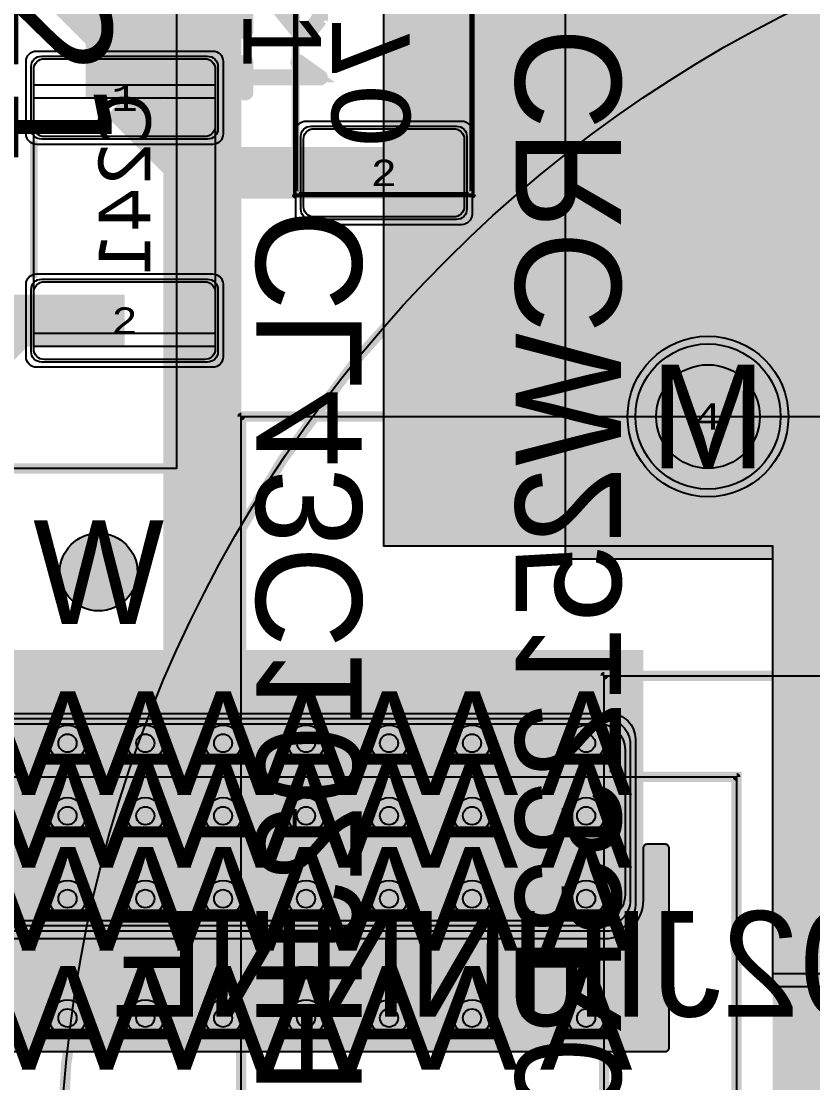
# Model space of a CAD drawing. Extents: x -23 to 289, y -67 to 135.
# Drawn here: x 23.51 to 38.77, y 29.65 to 50.12 of the extents above; entities that cross this region are included whole.
import ezdxf
from ezdxf.enums import TextEntityAlignment as Align

# ---------------------------------------------------------------- set-up
doc = ezdxf.new("R2010")
doc.units = 0
doc.header["$MEASUREMENT"] = 0
for name, color, linetype in [('ASSEMBLY_OUTLINES_BTM', 191, 'CONTINUOUS'), ('ASSEMBLY_OUTLINES_TOP', 102, 'CONTINUOUS'), ('ASSEMBLY_PART_NUMBERS_BTM', 191, 'CONTINUOUS'), ('ASSEMBLY_REF_DES_BTM', 191, 'CONTINUOUS'), ('ASSEMBLY_REF_DES_TOP', 102, 'CONTINUOUS'), ('DRILL_DRAWING', 21, 'CONTINUOUS'), ('GENERATED_SILKSCREEN_BTM', 255, 'CONTINUOUS'), ('GENERATED_SILKSCREEN_TOP', 140, 'CONTINUOUS'), ('MOUNTING_HOLES_LAYER_BOT17', 42, 'CONTINUOUS'), ('MOUNTING_HOLES_LAYER_TOP', 42, 'CONTINUOUS'), ('PART_HOLES_LAYER_BOTTOM', 30, 'CONTINUOUS'), ('PART_HOLES_LAYER_TOP', 30, 'CONTINUOUS'), ('PART_PADS_LAYER_BOTTOM', 230, 'CONTINUOUS'), ('PART_PADS_LAYER_TOP', 150, 'CONTINUOUS'), ('PART_PADS_SMD_BTM', 230, 'CONTINUOUS'), ('PIN_NUMBERS_BTM', 8, 'CONTINUOUS'), ('PIN_NUMBERS_TOP', 8, 'CONTINUOUS'), ('PLACEMENT_OUTLINES_BTM', 222, 'CONTINUOUS'), ('PLACEMENT_OUTLINES_TOP', 130, 'CONTINUOUS'), ('PLANE_DATA_LAYER_BOTTOM', 230, 'CONTINUOUS'), ('PLANE_DATA_LAYER_TOP', 150, 'CONTINUOUS'), ('PLANE_SHAPES_LAYER_BOTTOM', 230, 'CONTINUOUS'), ('PLANE_SHAPES_LAYER_TOP', 150, 'CONTINUOUS'), ('SILKSCREEN_OUTLINES_BTM', 211, 'CONTINUOUS'), ('SILKSCREEN_OUTLINES_TOP', 150, 'CONTINUOUS'), ('SILKSCREEN_REF_DES_TOP', 150, 'CONTINUOUS'), ('SOLDERMASK_PADS_BTM', 12, 'CONTINUOUS'), ('SOLDERMASK_PADS_TOP', 180, 'CONTINUOUS'), ('SOLDERPASTE_PADS_BTM', 12, 'CONTINUOUS'), ('TRACES_LAYER_BOTTOM', 230, 'CONTINUOUS'), ('VIA_HOLES_LAYER_BOTTOM', 30, 'CONTINUOUS'), ('VIA_HOLES_LAYER_TOP', 30, 'CONTINUOUS'), ('VIA_PADS_LAYER_BOTTOM', 230, 'CONTINUOUS'), ('VIA_PADS_LAYER_TOP', 150, 'CONTINUOUS')]:
    doc.layers.add(name, color=color, linetype=linetype)
doc.styles.add('COURIER_NEW', font='COUR.TTF')
doc.styles.add('VERDANA', font='verdana.TTF')
doc.styles.add('VERIBEST_GERBER_0', font='txt')

msp = doc.modelspace()

# ---------------------------------------------------------------- hatches: boundary and pattern name
at = {"layer": 'MOUNTING_HOLES_LAYER_BOT17'}
h = msp.add_hatch(color=256, dxfattribs=at)
edge = h.paths.add_edge_path()
edge.add_arc((25, 39.5), 0.75, 0, 360)
at = {"layer": 'MOUNTING_HOLES_LAYER_TOP'}
h = msp.add_hatch(color=256, dxfattribs=at)
edge = h.paths.add_edge_path()
edge.add_arc((25, 39.5), 0.75, 0, 360)
at = {"layer": 'PART_HOLES_LAYER_BOTTOM'}
h = msp.add_hatch(color=256, dxfattribs=at)
edge = h.paths.add_edge_path()
edge.add_arc((36.75, 42.5), 1, 0, 360)
at = {"layer": 'PART_HOLES_LAYER_TOP'}
h = msp.add_hatch(color=256, dxfattribs=at)
edge = h.paths.add_edge_path()
edge.add_arc((36.75, 42.5), 1, 0, 360)
at = {"layer": 'PLANE_DATA_LAYER_BOTTOM'}
h = msp.add_hatch(color=256, dxfattribs=at)
h.paths.add_polyline_path([(48.75, 37.576235, -0.5495884529092114), (48.641391, 37.507271, 0.1102706804063819), (48.45, 37.55), (47.25, 37.55, 0.414213562373095), (46.8, 37.1), (46.8, 33.9, 0.414213562373095), (47.25, 33.45), (48.45, 33.45, 0.1102706804063819), (48.641391, 33.492729, -0.5495884529092114), (48.75, 33.423765), (48.75, 31.5762, -0.414213562373095), (48.6738, 31.5), (44.500008, 31.5, 0.414213562373095), (44.5, 31.499992), (44.5, 26.0762, -0.414213562373095), (44.4238, 26), (35.750008, 26, 0.414213562373095), (35.75, 25.999992), (35.75, 17.3262, -0.414213562373095), (35.6738, 17.25), (35.408639, 17.25, -0.6196474517591704), (35.347893, 17.372204, 0.1634754168601708), (35.5, 17.825), (35.5, 20.825, 0.414213562373095), (34.75, 21.575), (22.75, 21.575, 0.414213562373095), (22, 20.825), (22, 17.825, 0.1634754168601701), (22.152107, 17.372204, -0.6196474517591704), (22.091361, 17.25), (21.5762, 17.25, -0.414213562373095), (21.5, 17.3262), (21.5, 27.4238, -0.414213562373095), (21.5762, 27.5), (37.999992, 27.5, 0.414213562373095), (38, 27.500008), (38, 39.749992, 0.414213562373095), (37.999992, 39.75), (34.0762, 39.75, -0.414213562373095), (34, 39.8262), (34, 54.4238, -0.414213562373095), (34.0762, 54.5), (36.297938, 54.5, -0.414213562373095), (36.374138, 54.4238, -0.3481178070653989), (36.315369, 54.34962, 8.627133222483515), (37.184631, 54.34962, -0.3481178070653989), (37.125862, 54.4238, -0.414213562373095), (37.202062, 54.5), (39.749992, 54.5, 0.414213562373095), (39.75, 54.500008), (39.75, 60.4238, -0.414213562373095), (39.8262, 60.5), (48.4238, 60.5, -0.414213562373095), (48.5, 60.4238), (48.5, 55.5262, -0.414213562373095), (48.4238, 55.45), (48.35, 55.45, 0.414213562373095), (47.9, 55), (47.9, 53.600002, 0.0113121250404393), (47.900461, 53.579648, -0.0113128039267009), (47.900539, 53.576201), (47.900539, 53.5762, -0.414213562373095), (47.824339, 53.5), (46.000008, 53.5, 0.414213562373095), (46, 53.499992), (46, 37.750008, 0.414213562373095), (46.000008, 37.75), (48.6738, 37.75, -0.414213562373095), (48.75, 37.6738)], flags=0)
h.paths.add_polyline_path([(34.85, 42.5, -0.9999999999999999), (38.65, 42.5, -0.9999999999999999)], flags=0)
h.paths.add_polyline_path([(41.987, 37.057838, 2.7018286674560716), (39.513, 37.057838, -0.4597262686416266), (39.513, 36.942162, 2.70182866745607), (41.987, 36.942162, -0.4597262686416268)], flags=0)
h.paths.add_polyline_path([(39.35, 42.5, -0.9999999999999999), (43.15, 42.5, -0.9999999999999999)], flags=0)
h.paths.add_polyline_path([(43.2, 33.5, -0.9999999999999999), (46.3, 33.5, -0.9999999999999999)], flags=0)
h.paths.add_polyline_path([(45.56043, 57.586258, 0.7163993986891788), (48.25, 58.499999), (48.25, 58.500001, 0.7163993986891788), (45.56043, 59.413742, -0.4928320379335345), (45.43957, 59.413742, 0.4928325361211646), (43.06043, 59.413742, -0.4928320379335345), (42.93957, 59.413742, 0.7163993986891788), (40.25, 58.500001), (40.25, 58.499999, 0.7163993986891788), (42.93957, 57.586258, -0.4928320379335345), (43.06043, 57.586258, 0.4928325361211646), (45.43957, 57.586258, -0.4928320379335345)], flags=0)
for points in [[(36.75, 42.5), (36.75, 44.4762)], [(36.75, 42.5), (34.7738, 42.5)], [(36.75, 42.5), (36.75, 40.5238)], [(36.75, 42.5), (38.7262, 42.5)], [(34.75, 33.64999), (35.5762, 33.64999)], [(28.75, 33.175), (28.75, 32.3488)]]:
    msp.add_hatch(color=256, dxfattribs=at).paths.add_polyline_path(points, is_closed=False, flags=0)
msp.add_hatch(color=256, dxfattribs=at).paths.add_polyline_path([(36, 34.1738, 0.414213562373095), (35.9238, 34.25), (35.5762, 34.25, 0.414213562373095), (35.5, 34.1738), (35.5, 33.175, -0.414213562373095), (34.75, 32.425), (22.75, 32.425, -0.414213562373095), (22, 33.175), (22, 34.1738, 0.414213562373095), (21.9238, 34.25), (21.5762, 34.25, 0.414213562373095), (21.5, 34.1738), (21.5, 30.3262, 0.414213562373095), (21.5762, 30.25), (35.9238, 30.25, 0.414213562373095), (36, 30.3262)], flags=0)
at = {"layer": 'PLANE_DATA_LAYER_TOP'}
h = msp.add_hatch(color=256, dxfattribs=at)
h.paths.add_polyline_path([(45.25, 62.8262, -0.414213562373095), (45.1738, 62.75), (27.750008, 62.75, 0.414213562373095), (27.75, 62.749992), (27.75, 38.000008, 0.414213562373095), (27.750008, 38), (35.4238, 38, -0.414213562373095), (35.5, 37.9238), (35.5, 30.3262, -0.414213562373095), (35.4238, 30.25), (22.5762, 30.25, -0.414213562373095), (22.5, 30.3262), (22.5, 37.9238, -0.414213562373095), (22.5762, 38), (26.249992, 38, 0.414213562373095), (26.25, 38.000008), (26.25, 66.323834, -0.7996942034350434), (26.395032, 66.356523, 0.5604170451620418), (28.93957, 66.086258, -0.4928320379335522), (29.06043, 66.086258, 0.4928325361211637), (31.43957, 66.086258, -0.4928320379335522), (31.56043, 66.086258, 0.7163993986891782), (34.25, 66.999999), (34.25, 67.000001, 0.7163993986891782), (31.56043, 67.913742, -0.4928320379335522), (31.43957, 67.913742, 0.4928325361211637), (29.06043, 67.913742, -0.4928320379335522), (28.93957, 67.913742, 0.5604170451620418), (26.395032, 67.643477, -0.7996942034350434), (26.25, 67.676166), (26.25, 68.6738, -0.414213562373095), (26.3262, 68.75), (34.6738, 68.75, -0.414213562373095), (34.75, 68.6738), (34.75, 64.500008, 0.414213562373095), (34.750008, 64.5), (41.499992, 64.5, 0.414213562373095), (41.5, 64.500008), (41.5, 68.4238, -0.414213562373095), (41.5762, 68.5), (45.1738, 68.5, -0.414213562373095), (45.25, 68.4238)], flags=0)
h.paths.add_polyline_path([(41.849999999999994, 66.75, -0.9999999999999999), (44.75, 66.75, -0.9999999999999999)], flags=0)
h = msp.add_hatch(color=256, dxfattribs=at)
h.paths.add_polyline_path([(46.75, 31.8262, -0.414213562373095), (46.6738, 31.75), (44.750008, 31.75, 0.414213562373095), (44.75, 31.749992), (44.75, 26.3262, -0.414213562373095), (44.6738, 26.25), (35.250008, 26.25, 0.414213562373095), (35.25, 26.249992), (35.25, 16.8262, -0.414213562373095), (35.1738, 16.75), (22.3262, 16.75, -0.414213562373095), (22.25, 16.8262), (22.25, 27.4238, -0.414213562373095), (22.3262, 27.5), (37.999992, 27.5, 0.414213562373095), (38, 27.500008), (38, 39.999992, 0.414213562373095), (37.999992, 40), (30.5762, 40, -0.414213562373095), (30.5, 40.0762), (30.5, 59.9238, -0.414213562373095), (30.5762, 60), (41.073834, 60, -0.7996942034349743), (41.106523, 59.854968, 0.2895657790381564), (40.25, 58.5), (40.25, 58.499999, 0.7163993986891788), (42.93957, 57.586258, -0.4928320379335345), (43.06043, 57.586258, 0.4928325361211646), (45.43957, 57.586258, -0.4928320379335345), (45.56043, 57.586258, 0.2203224273687478), (46.677484, 57.001754, -0.4001176215891376), (46.75, 56.925643)], flags=0)
h.paths.add_polyline_path([(34.85, 42.5, -0.9999999999999999), (38.65, 42.5, -0.9999999999999999)], flags=0)
h.paths.add_polyline_path([(34.85, 52.5, -0.9999999999999999), (38.65, 52.5, -0.9999999999999999)], flags=0)
h.paths.add_polyline_path([(41.987, 37.057838, 2.7018286674560716), (39.513, 37.057838, -0.4597262686416266), (39.513, 36.942162, 2.70182866745607), (41.987, 36.942162, -0.4597262686416268)], flags=0)
h.paths.add_polyline_path([(39.35, 42.5, -0.9999999999999999), (43.15, 42.5, -0.9999999999999999)], flags=0)
h.paths.add_polyline_path([(43.2, 33.5, -0.9999999999999999), (46.3, 33.5, -0.9999999999999999)], flags=0)
for points in [[(36.75, 42.5), (36.75, 44.4762)], [(36.75, 42.5), (34.7738, 42.5)], [(36.75, 42.5), (36.75, 40.5238)], [(36.75, 42.5), (38.7262, 42.5)]]:
    msp.add_hatch(color=256, dxfattribs=at).paths.add_polyline_path(points, is_closed=False, flags=0)
at = {"layer": 'PLANE_SHAPES_LAYER_BOTTOM'}
msp.add_hatch(color=256, dxfattribs=at).paths.add_polyline_path([(46, 31.5), (38, 31.5), (38, 39.75), (34, 39.75), (34, 54.5), (46, 54.5)], flags=0)
at = {"layer": 'PLANE_SHAPES_LAYER_TOP'}
msp.add_hatch(color=256, dxfattribs=at).paths.add_polyline_path([(46.75, 31.75), (38, 31.75), (38, 40), (30.5, 40), (30.5, 60), (46.75, 60)], flags=0)
at = {"layer": 'VIA_HOLES_LAYER_BOTTOM'}
h = msp.add_hatch(color=256, dxfattribs=at)
edge = h.paths.add_edge_path()
edge.add_arc((24.4, 36.2), 0.175, 0, 360)
h = msp.add_hatch(color=256, dxfattribs=at)
edge = h.paths.add_edge_path()
edge.add_arc((25.9, 36.2), 0.175, 0, 360)
h = msp.add_hatch(color=256, dxfattribs=at)
edge = h.paths.add_edge_path()
edge.add_arc((27.4, 36.2), 0.175, 0, 360)
h = msp.add_hatch(color=256, dxfattribs=at)
edge = h.paths.add_edge_path()
edge.add_arc((29, 36.2), 0.175, 0, 360)
h = msp.add_hatch(color=256, dxfattribs=at)
edge = h.paths.add_edge_path()
edge.add_arc((30.6, 36.2), 0.175, 0, 360)
h = msp.add_hatch(color=256, dxfattribs=at)
edge = h.paths.add_edge_path()
edge.add_arc((32.2, 36.2), 0.175, 0, 360)
h = msp.add_hatch(color=256, dxfattribs=at)
edge = h.paths.add_edge_path()
edge.add_arc((34.4, 36.2), 0.175, 0, 360)
h = msp.add_hatch(color=256, dxfattribs=at)
edge = h.paths.add_edge_path()
edge.add_arc((24.4, 34.8), 0.175, 0, 360)
h = msp.add_hatch(color=256, dxfattribs=at)
edge = h.paths.add_edge_path()
edge.add_arc((25.9, 34.8), 0.175, 0, 360)
h = msp.add_hatch(color=256, dxfattribs=at)
edge = h.paths.add_edge_path()
edge.add_arc((27.4, 34.8), 0.175, 0, 360)
h = msp.add_hatch(color=256, dxfattribs=at)
edge = h.paths.add_edge_path()
edge.add_arc((29, 34.8), 0.175, 0, 360)
h = msp.add_hatch(color=256, dxfattribs=at)
edge = h.paths.add_edge_path()
edge.add_arc((30.6, 34.8), 0.175, 0, 360)
h = msp.add_hatch(color=256, dxfattribs=at)
edge = h.paths.add_edge_path()
edge.add_arc((32.2, 34.8), 0.175, 0, 360)
h = msp.add_hatch(color=256, dxfattribs=at)
edge = h.paths.add_edge_path()
edge.add_arc((34.4, 34.8), 0.175, 0, 360)
h = msp.add_hatch(color=256, dxfattribs=at)
edge = h.paths.add_edge_path()
edge.add_arc((24.4, 33.2), 0.175, 0, 360)
h = msp.add_hatch(color=256, dxfattribs=at)
edge = h.paths.add_edge_path()
edge.add_arc((25.9, 33.2), 0.175, 0, 360)
h = msp.add_hatch(color=256, dxfattribs=at)
edge = h.paths.add_edge_path()
edge.add_arc((27.4, 33.2), 0.175, 0, 360)
h = msp.add_hatch(color=256, dxfattribs=at)
edge = h.paths.add_edge_path()
edge.add_arc((29, 33.2), 0.175, 0, 360)
h = msp.add_hatch(color=256, dxfattribs=at)
edge = h.paths.add_edge_path()
edge.add_arc((30.6, 33.2), 0.175, 0, 360)
h = msp.add_hatch(color=256, dxfattribs=at)
edge = h.paths.add_edge_path()
edge.add_arc((32.2, 33.2), 0.175, 0, 360)
h = msp.add_hatch(color=256, dxfattribs=at)
edge = h.paths.add_edge_path()
edge.add_arc((34.4, 33.2), 0.175, 0, 360)
h = msp.add_hatch(color=256, dxfattribs=at)
edge = h.paths.add_edge_path()
edge.add_arc((24.4, 30.9), 0.175, 0, 360)
h = msp.add_hatch(color=256, dxfattribs=at)
edge = h.paths.add_edge_path()
edge.add_arc((25.9, 30.9), 0.175, 0, 360)
h = msp.add_hatch(color=256, dxfattribs=at)
edge = h.paths.add_edge_path()
edge.add_arc((27.4, 30.9), 0.175, 0, 360)
h = msp.add_hatch(color=256, dxfattribs=at)
edge = h.paths.add_edge_path()
edge.add_arc((29, 30.9), 0.175, 0, 360)
h = msp.add_hatch(color=256, dxfattribs=at)
edge = h.paths.add_edge_path()
edge.add_arc((30.6, 30.9), 0.175, 0, 360)
h = msp.add_hatch(color=256, dxfattribs=at)
edge = h.paths.add_edge_path()
edge.add_arc((32.2, 30.9), 0.175, 0, 360)
h = msp.add_hatch(color=256, dxfattribs=at)
edge = h.paths.add_edge_path()
edge.add_arc((34.4, 30.9), 0.175, 0, 360)
at = {"layer": 'VIA_HOLES_LAYER_TOP'}
h = msp.add_hatch(color=256, dxfattribs=at)
edge = h.paths.add_edge_path()
edge.add_arc((24.4, 36.2), 0.175, 0, 360)
h = msp.add_hatch(color=256, dxfattribs=at)
edge = h.paths.add_edge_path()
edge.add_arc((25.9, 36.2), 0.175, 0, 360)
h = msp.add_hatch(color=256, dxfattribs=at)
edge = h.paths.add_edge_path()
edge.add_arc((27.4, 36.2), 0.175, 0, 360)
h = msp.add_hatch(color=256, dxfattribs=at)
edge = h.paths.add_edge_path()
edge.add_arc((29, 36.2), 0.175, 0, 360)
h = msp.add_hatch(color=256, dxfattribs=at)
edge = h.paths.add_edge_path()
edge.add_arc((30.6, 36.2), 0.175, 0, 360)
h = msp.add_hatch(color=256, dxfattribs=at)
edge = h.paths.add_edge_path()
edge.add_arc((32.2, 36.2), 0.175, 0, 360)
h = msp.add_hatch(color=256, dxfattribs=at)
edge = h.paths.add_edge_path()
edge.add_arc((34.4, 36.2), 0.175, 0, 360)
h = msp.add_hatch(color=256, dxfattribs=at)
edge = h.paths.add_edge_path()
edge.add_arc((24.4, 34.8), 0.175, 0, 360)
h = msp.add_hatch(color=256, dxfattribs=at)
edge = h.paths.add_edge_path()
edge.add_arc((25.9, 34.8), 0.175, 0, 360)
h = msp.add_hatch(color=256, dxfattribs=at)
edge = h.paths.add_edge_path()
edge.add_arc((27.4, 34.8), 0.175, 0, 360)
h = msp.add_hatch(color=256, dxfattribs=at)
edge = h.paths.add_edge_path()
edge.add_arc((29, 34.8), 0.175, 0, 360)
h = msp.add_hatch(color=256, dxfattribs=at)
edge = h.paths.add_edge_path()
edge.add_arc((30.6, 34.8), 0.175, 0, 360)
h = msp.add_hatch(color=256, dxfattribs=at)
edge = h.paths.add_edge_path()
edge.add_arc((32.2, 34.8), 0.175, 0, 360)
h = msp.add_hatch(color=256, dxfattribs=at)
edge = h.paths.add_edge_path()
edge.add_arc((34.4, 34.8), 0.175, 0, 360)
h = msp.add_hatch(color=256, dxfattribs=at)
edge = h.paths.add_edge_path()
edge.add_arc((24.4, 33.2), 0.175, 0, 360)
h = msp.add_hatch(color=256, dxfattribs=at)
edge = h.paths.add_edge_path()
edge.add_arc((25.9, 33.2), 0.175, 0, 360)
h = msp.add_hatch(color=256, dxfattribs=at)
edge = h.paths.add_edge_path()
edge.add_arc((27.4, 33.2), 0.175, 0, 360)
h = msp.add_hatch(color=256, dxfattribs=at)
edge = h.paths.add_edge_path()
edge.add_arc((29, 33.2), 0.175, 0, 360)
h = msp.add_hatch(color=256, dxfattribs=at)
edge = h.paths.add_edge_path()
edge.add_arc((30.6, 33.2), 0.175, 0, 360)
h = msp.add_hatch(color=256, dxfattribs=at)
edge = h.paths.add_edge_path()
edge.add_arc((32.2, 33.2), 0.175, 0, 360)
h = msp.add_hatch(color=256, dxfattribs=at)
edge = h.paths.add_edge_path()
edge.add_arc((34.4, 33.2), 0.175, 0, 360)
h = msp.add_hatch(color=256, dxfattribs=at)
edge = h.paths.add_edge_path()
edge.add_arc((24.4, 30.9), 0.175, 0, 360)
h = msp.add_hatch(color=256, dxfattribs=at)
edge = h.paths.add_edge_path()
edge.add_arc((25.9, 30.9), 0.175, 0, 360)
h = msp.add_hatch(color=256, dxfattribs=at)
edge = h.paths.add_edge_path()
edge.add_arc((27.4, 30.9), 0.175, 0, 360)
h = msp.add_hatch(color=256, dxfattribs=at)
edge = h.paths.add_edge_path()
edge.add_arc((29, 30.9), 0.175, 0, 360)
h = msp.add_hatch(color=256, dxfattribs=at)
edge = h.paths.add_edge_path()
edge.add_arc((30.6, 30.9), 0.175, 0, 360)
h = msp.add_hatch(color=256, dxfattribs=at)
edge = h.paths.add_edge_path()
edge.add_arc((32.2, 30.9), 0.175, 0, 360)
h = msp.add_hatch(color=256, dxfattribs=at)
edge = h.paths.add_edge_path()
edge.add_arc((34.4, 30.9), 0.175, 0, 360)

# ---------------------------------------------------------------- linework, layer by layer
at = {"layer": 'ASSEMBLY_OUTLINES_BTM'}
for points, const_width in [([(28.8, 46.78), (28.8, 53.23), (32.2, 53.23), (32.2, 46.78)], 0.1), ([(20.2, 18.45), (20.2, 35.55), (37.3, 35.55), (37.3, 18.45)], 0.2)]:
    msp.add_lwpolyline(points, close=True, dxfattribs=dict(at, const_width=const_width))
msp.add_lwpolyline([(23.75, 43.85), (23.75, 48.65), (27.25, 48.65), (27.25, 43.85)], close=True, dxfattribs=at)
at = {"layer": 'ASSEMBLY_OUTLINES_TOP', "const_width": 0.2}
for points in [[(16.5, 41.5), (16.5, 61.5), (26.5, 61.5), (26.5, 41.5)], [(27.75, 12.5), (27.75, 42.5), (71.75, 42.5), (71.75, 12.5)], [(34.75, 17.5), (34.75, 37.5), (64.75, 37.5), (64.75, 17.5)]]:
    msp.add_lwpolyline(points, close=True, dxfattribs=at)
msp.add_lwpolyline([(24.25, 27.5, -1), (75.25, 27.5, -1)], format="xyb", close=True, dxfattribs=at)
at = {"layer": 'GENERATED_SILKSCREEN_BTM', "const_width": 0.15}
for points in [[(28.825, 53.229995), (28.800005, 53.229995), (28.800005, 46.780005), (28.825, 46.780005), (28.825, 46.779995), (28.8, 46.779995, -0.4142135624), (28.799995, 46.78), (28.799995, 53.23, -0.4142135624), (28.8, 53.230005), (28.825, 53.230005), (28.825, 53.229995)], [(32.200005, 46.78, -0.4142135624), (32.2, 46.779995), (32.175, 46.779995), (32.175, 46.780005), (32.199995, 46.780005), (32.199995, 53.229995), (32.175, 53.229995), (32.175, 53.230005), (32.2, 53.230005, -0.4142135624), (32.200005, 53.23), (32.200005, 46.78)], [(23.750005, 45.180492, 1.10969e-05), (23.749995, 45.180485), (23.749995, 47.819515, 1.10969e-05), (23.750005, 47.819508), (23.750005, 45.180492)], [(27.250005, 45.180485, 1.10969e-05), (27.249995, 45.180492), (27.249995, 47.819508, 1.10969e-05), (27.250005, 47.819515), (27.250005, 45.180485)], [(37.300005, 18.45, -0.4142135624), (37.3, 18.449995), (35.325, 18.449995), (35.325, 18.450005), (37.299995, 18.450005), (37.299995, 35.549995), (35.325, 35.549995), (35.325, 35.550005), (37.3, 35.550005, -0.4142135624), (37.300005, 35.55), (37.300005, 18.45)]]:
    msp.add_lwpolyline(points, format="xyb", dxfattribs=at)
at = {"layer": 'GENERATED_SILKSCREEN_TOP', "const_width": 0.15}
msp.add_lwpolyline([(16.5, 41.5), (16.5, 61.5), (26.5, 61.5), (26.5, 41.5)], close=True, dxfattribs=at)
for points in [[(70.371581, 42.500005, 0.5091748375), (29.128419, 42.500005), (35.275, 42.500005), (35.275, 42.500055, 9.322e-06), (35.275, 42.5, 9.322e-06), (35.275, 42.499945), (35.275, 42.499995), (29.128412, 42.499995, 0.0246930639), (27.750005, 40.393796), (27.750005, 36.441084, 1.06046e-05), (27.749995, 36.441099), (27.749995, 40.393779, 0.0410820707), (25.937922, 36.623305, 5.9117e-06), (25.937912, 36.623306, -0.0410822569), (27.749995, 40.393798), (27.749995, 42.5, -0.4142135624), (27.75, 42.500005), (29.128407, 42.500005, -0.5091750118), (70.371593, 42.500005)], [(27.750005, 40.393815, -0.024692833), (29.1284, 42.499995), (27.750005, 42.499995), (27.750005, 40.393815)], [(39.775, 42.500055, 9.322e-06), (39.775, 42.5, 9.322e-06), (39.775, 42.499945), (39.775, 42.499995), (38.225, 42.499995), (38.225, 42.5), (38.225, 42.500005), (39.775, 42.500005), (39.775, 42.500055)], [(39.665742, 37.499995), (34.750005, 37.499995), (34.750005, 36.441084, 1.06046e-05), (34.749995, 36.441099), (34.749995, 37.5, -0.4142135624), (34.75, 37.500005), (39.665733, 37.500005, 2.2803e-06), (39.665742, 37.499995)], [(25.656457, 35.851702, 0.046028029), (24.535174, 31.302931, 6.1414e-06), (24.535164, 31.302934, -0.0460280413), (25.656448, 35.851708, 6.3627e-06), (25.656457, 35.851702)], [(27.750005, 35.041084, 1.06046e-05), (27.749995, 35.041099), (27.749995, 35.958901, 1.06046e-05), (27.750005, 35.958916), (27.750005, 35.041084)], [(34.750005, 35.041084, 1.06046e-05), (34.749995, 35.041099), (34.749995, 35.958901, 1.06046e-05), (34.750005, 35.958916), (34.750005, 35.041084)], [(27.750005, 33.441084, 1.06046e-05), (27.749995, 33.441099), (27.749995, 34.558901, 1.06046e-05), (27.750005, 34.558916), (27.750005, 33.441084)], [(34.750005, 33.441084, 1.06046e-05), (34.749995, 33.441099), (34.749995, 34.558901, 1.06046e-05), (34.750005, 34.558916), (34.750005, 33.441084)], [(27.750005, 31.141084, 1.06046e-05), (27.749995, 31.141099), (27.749995, 32.958901, 1.06046e-05), (27.750005, 32.958916), (27.750005, 31.141084)], [(34.750005, 31.141084, 1.06046e-05), (34.749995, 31.141099), (34.749995, 32.958901, 1.06046e-05), (34.750005, 32.958916), (34.750005, 31.141084)], [(70.371593, 12.499995, -0.5091750118), (29.128407, 12.499995), (27.75, 12.499995, -0.4142135624), (27.749995, 12.5), (27.749995, 14.606202, -0.0486281941), (25.673935, 19.098016, 7.3706e-06), (25.673941, 19.098027, 0.0486281166), (27.749995, 14.606221), (27.749995, 30.658901, 1.06046e-05), (27.750005, 30.658916), (27.750005, 14.606204, 0.0246930639), (29.128412, 12.500005), (35.275, 12.500005), (35.275, 12.499995), (29.128419, 12.499995, 0.5091748375), (70.371581, 12.499995)], [(39.665742, 17.500005, 2.2803e-06), (39.665733, 17.499995), (34.75, 17.499995, -0.4142135624), (34.749995, 17.5), (34.749995, 30.658901, 1.06046e-05), (34.750005, 30.658916), (34.750005, 17.500005), (39.665742, 17.500005)], [(25.073472, 21.072037, 7.0833e-06), (25.073464, 21.072028, -0.0932151965), (24.424212, 30.47569, 5.9117e-06), (24.424222, 30.475691, 0.0932151507), (25.073472, 21.072037)]]:
    msp.add_lwpolyline(points, format="xyb", dxfattribs=at)
at = {"layer": 'GENERATED_SILKSCREEN_TOP', "const_width": 0.25}
for points in [[(27.8575, 50.90325), (27.8575, 49.92375), (27.8545, 49.91325), (27.8485, 49.90425), (27.838, 49.89975), (27.826, 49.89825), (27.8155, 49.89975), (27.805, 49.90425), (27.799, 49.91325), (27.796, 49.92375), (27.796, 50.93475)], [(29.29, 50.15625), (29.0845, 49.90425), (29.077, 49.89975), (29.071, 49.89825), (29.0665, 49.89525), (29.0605, 49.89375), (28.855, 49.89375), (28.8505, 49.89525), (28.84, 49.89825), (28.8325, 49.89975), (28.8295, 49.90425), (28.018, 50.90325)], [(28.057, 50.95125), (28.87, 49.95375), (29.0455, 49.95375), (29.2345, 50.18775), (29.2345, 50.67225)], [(29.296, 50.68125), (29.296, 50.17575), (29.2945, 50.16975), (29.2945, 50.16825), (29.293, 50.16675), (29.2915, 50.16225), (29.29, 50.15625)], [(27.8575, 49.33125), (27.856, 49.34325), (27.8485, 49.34925), (27.838, 49.35375), (27.826, 49.35525), (27.8155, 49.35375), (27.805, 49.34925), (27.7975, 49.34325), (27.796, 49.33125), (27.796, 48.74625), (27.7975, 48.73575), (27.805, 48.72675), (27.8155, 48.72225), (27.826, 48.72075), (27.838, 48.72225), (27.8485, 48.72675), (27.856, 48.73575), (27.8575, 48.74625), (27.8575, 49.01025), (29.266, 49.01025), (29.2765, 49.01175), (29.284, 49.01625), (29.2885, 49.02375), (29.29, 49.03425), (29.2915, 49.04175), (29.2915, 49.04925), (29.2885, 49.05525), (29.2825, 49.06125), (28.8715, 49.35375), (28.861, 49.35825), (28.852, 49.35825), (28.8415, 49.35375), (28.834, 49.34625), (28.828, 49.33725), (28.825, 49.32675), (28.828, 49.31625), (28.8355, 49.30875), (29.1715, 49.06875), (27.8575, 49.06875), (27.8575, 49.33125)]]:
    msp.add_lwpolyline(points, dxfattribs=at)
at = {"layer": 'MOUNTING_HOLES_LAYER_BOT17'}
msp.add_circle((25, 39.5), 0.75, dxfattribs=at)
at = {"layer": 'MOUNTING_HOLES_LAYER_TOP'}
msp.add_circle((25, 39.5), 0.75, dxfattribs=at)
at = {"layer": 'PART_HOLES_LAYER_BOTTOM'}
msp.add_circle((36.75, 42.5), 1, dxfattribs=at)
at = {"layer": 'PART_HOLES_LAYER_TOP'}
msp.add_circle((36.75, 42.5), 1, dxfattribs=at)
at = {"layer": 'PART_PADS_LAYER_BOTTOM'}
msp.add_circle((36.75, 42.5), 1.4, dxfattribs=at)
at = {"layer": 'PART_PADS_LAYER_TOP'}
msp.add_circle((36.75, 42.5), 1.4, dxfattribs=at)
at = {"layer": 'PART_PADS_SMD_BTM'}
for points in [[(27.3, 48.05, -0.4142135624), (27.1, 47.85), (23.9, 47.85, -0.4142135624), (23.7, 48.05), (23.7, 49.25, -0.4142135624), (23.9, 49.45), (27.1, 49.45, -0.4142135624), (27.3, 49.25)], [(32.1, 46.5, -0.4142135624), (31.9, 46.3), (29.1, 46.3, -0.4142135624), (28.9, 46.5), (28.9, 47.9, -0.4142135624), (29.1, 48.1), (31.9, 48.1, -0.4142135624), (32.1, 47.9)], [(27.3, 43.75, -0.4142135624), (27.1, 43.55), (23.9, 43.55, -0.4142135624), (23.7, 43.75), (23.7, 44.95, -0.4142135624), (23.9, 45.15), (27.1, 45.15, -0.4142135624), (27.3, 44.95)], [(35.25, 33.175, -0.4142135624), (34.75, 32.675), (22.75, 32.675, -0.4142135624), (22.25, 33.175), (22.25, 36.175, -0.4142135624), (22.75, 36.675), (34.75, 36.675, -0.4142135624), (35.25, 36.175)]]:
    msp.add_lwpolyline(points, format="xyb", close=True, dxfattribs=at)
at = {"layer": 'PLACEMENT_OUTLINES_BTM'}
for points in [[(28.8, 46.78), (28.8, 53.23), (32.2, 53.23), (32.2, 46.78)], [(23.75, 44.1), (23.75, 48.9), (27.25, 48.9), (27.25, 44.1)], [(20.2, 18.45), (20.2, 35.55), (37.3, 35.55), (37.3, 18.45)]]:
    msp.add_lwpolyline(points, close=True, dxfattribs=at)
at = {"layer": 'PLACEMENT_OUTLINES_TOP'}
msp.add_lwpolyline([(16.5, 41.5), (16.5, 61.5), (26.5, 61.5), (26.5, 41.5)], close=True, dxfattribs=at)
msp.add_circle((49.75, 27.5), 25.5, dxfattribs=at)
at = {"layer": 'PLANE_DATA_LAYER_BOTTOM'}
for points, const_width in [([(36.75, 42.5), (36.75, 44.4762)], 0.75), ([(36.75, 42.5), (34.7738, 42.5)], 0.75), ([(36.75, 42.5), (36.75, 40.5238)], 0.75), ([(36.75, 42.5), (38.7262, 42.5)], 0.75), ([(34.75, 33.64999), (35.5762, 33.64999)], 0.25), ([(28.75, 33.175), (28.75, 32.3488)], 0.25)]:
    msp.add_lwpolyline(points, dxfattribs=dict(at, const_width=const_width))
msp.add_lwpolyline([(36, 34.1738, 0.4142135624), (35.9238, 34.25), (35.5762, 34.25, 0.4142135624), (35.5, 34.1738), (35.5, 33.175, -0.4142135624), (34.75, 32.425), (22.75, 32.425, -0.4142135624), (22, 33.175), (22, 34.1738, 0.4142135624), (21.9238, 34.25), (21.5762, 34.25, 0.4142135624), (21.5, 34.1738), (21.5, 30.3262, 0.4142135624), (21.5762, 30.25), (35.9238, 30.25, 0.4142135624), (36, 30.3262)], format="xyb", close=True, dxfattribs=at)
at = {"layer": 'PLANE_DATA_LAYER_TOP', "const_width": 0.75}
for points in [[(36.75, 42.5), (36.75, 44.4762)], [(36.75, 42.5), (34.7738, 42.5)], [(36.75, 42.5), (36.75, 40.5238)], [(36.75, 42.5), (38.7262, 42.5)]]:
    msp.add_lwpolyline(points, dxfattribs=at)
at = {"layer": 'PLANE_SHAPES_LAYER_BOTTOM'}
msp.add_lwpolyline([(46, 31.5), (38, 31.5), (38, 39.75), (34, 39.75), (34, 54.5), (46, 54.5)], close=True, dxfattribs=at)
for points in [[(21.5, 30.25), (36, 30.25), (21.5, 34.25), (36, 34.25)], [(38, 26), (44.5, 26), (38, 31.5), (44.5, 31.5)]]:
    msp.add_solid(points, dxfattribs=at)
at = {"layer": 'PLANE_SHAPES_LAYER_TOP'}
msp.add_lwpolyline([(46.75, 31.75), (38, 31.75), (38, 40), (30.5, 40), (30.5, 60), (46.75, 60)], close=True, dxfattribs=at)
for points in [[(26.25, 38), (27.75, 38), (26.25, 68.75), (27.75, 68.75)], [(22.5, 30.25), (35.5, 30.25), (22.5, 38), (35.5, 38)], [(38, 27.5), (44.75, 27.5), (38, 31.75), (44.75, 31.75)]]:
    msp.add_solid(points, dxfattribs=at)
at = {"layer": 'SILKSCREEN_OUTLINES_BTM'}
for points in [[(28.8, 46.78), (28.8, 53.23), (32.2, 53.23), (32.2, 46.78)], [(23.75, 44.1), (23.75, 48.9), (27.25, 48.9), (27.25, 44.1)], [(20.2, 18.45), (20.2, 35.55), (37.3, 35.55), (37.3, 18.45)]]:
    msp.add_lwpolyline(points, close=True, dxfattribs=at)
at = {"layer": 'SILKSCREEN_OUTLINES_TOP'}
for points in [[(16.5, 41.5), (16.5, 61.5), (26.5, 61.5), (26.5, 41.5)], [(27.75, 12.5), (27.75, 42.5), (71.75, 42.5), (71.75, 12.5)], [(34.75, 17.5), (34.75, 37.5), (64.75, 37.5), (64.75, 17.5)]]:
    msp.add_lwpolyline(points, close=True, dxfattribs=at)
msp.add_circle((49.75, 27.5), 25.5, dxfattribs=at)
at = {"layer": 'SOLDERMASK_PADS_BTM'}
for points in [[(27.4, 47.95, -0.4142135624), (27.2, 47.75), (23.8, 47.75, -0.4142135624), (23.6, 47.95), (23.6, 49.35, -0.4142135624), (23.8, 49.55), (27.2, 49.55, -0.4142135624), (27.4, 49.35)], [(32.2, 46.4, -0.4142135624), (32, 46.2), (29, 46.2, -0.4142135624), (28.8, 46.4), (28.8, 48, -0.4142135624), (29, 48.2), (32, 48.2, -0.4142135624), (32.2, 48)], [(27.4, 43.65, -0.4142135624), (27.2, 43.45), (23.8, 43.45, -0.4142135624), (23.6, 43.65), (23.6, 45.05, -0.4142135624), (23.8, 45.25), (27.2, 45.25, -0.4142135624), (27.4, 45.05)], [(35.35, 33.075, -0.4142135624), (34.85, 32.575), (22.65, 32.575, -0.4142135624), (22.15, 33.075), (22.15, 36.275, -0.4142135624), (22.65, 36.775), (34.85, 36.775, -0.4142135624), (35.35, 36.275)]]:
    msp.add_lwpolyline(points, format="xyb", close=True, dxfattribs=at)
msp.add_circle((36.75, 42.5), 1.55, dxfattribs=at)
at = {"layer": 'SOLDERMASK_PADS_TOP'}
msp.add_circle((36.75, 42.5), 1.55, dxfattribs=at)
at = {"layer": 'SOLDERPASTE_PADS_BTM'}
for points in [[(27.25, 48.1, -0.4142135624), (27.05, 47.9), (23.95, 47.9, -0.4142135624), (23.75, 48.1), (23.75, 49.2, -0.4142135624), (23.95, 49.4), (27.05, 49.4, -0.4142135624), (27.25, 49.2)], [(32.05, 46.55, -0.4142135624), (31.85, 46.35), (29.15, 46.35, -0.4142135624), (28.95, 46.55), (28.95, 47.85, -0.4142135624), (29.15, 48.05), (31.85, 48.05, -0.4142135624), (32.05, 47.85)], [(27.25, 43.8, -0.4142135624), (27.05, 43.6), (23.95, 43.6, -0.4142135624), (23.75, 43.8), (23.75, 44.9, -0.4142135624), (23.95, 45.1), (27.05, 45.1, -0.4142135624), (27.25, 44.9)], [(35.15, 33.275, -0.4142135624), (34.65, 32.775), (22.85, 32.775, -0.4142135624), (22.35, 33.275), (22.35, 36.075, -0.4142135624), (22.85, 36.575), (34.65, 36.575, -0.4142135624), (35.15, 36.075)]]:
    msp.add_lwpolyline(points, format="xyb", close=True, dxfattribs=at)
at = {"layer": 'TRACES_LAYER_BOTTOM'}
for points, const_width in [([(21.5, 54), (25.5, 50), (25.5, 48.65)], 1.5), ([(30.5, 47.2), (26.95, 47.2), (25.5, 48.65)], 1), ([(21.5, 44), (23.075, 44), (23.425, 44.35), (25.5, 44.35)], 1)]:
    msp.add_lwpolyline(points, dxfattribs=dict(at, const_width=const_width))
at = {"layer": 'VIA_HOLES_LAYER_BOTTOM'}
for centre in [(24.4, 36.2), (25.9, 36.2), (27.4, 36.2), (29, 36.2), (30.6, 36.2), (32.2, 36.2), (34.4, 36.2), (24.4, 34.8), (25.9, 34.8), (27.4, 34.8), (29, 34.8), (30.6, 34.8), (32.2, 34.8), (34.4, 34.8), (24.4, 33.2), (25.9, 33.2), (27.4, 33.2), (29, 33.2), (30.6, 33.2), (32.2, 33.2), (34.4, 33.2), (24.4, 30.9), (25.9, 30.9), (27.4, 30.9), (29, 30.9), (30.6, 30.9), (32.2, 30.9), (34.4, 30.9)]:
    msp.add_circle(centre, 0.175, dxfattribs=at)
at = {"layer": 'VIA_HOLES_LAYER_TOP'}
for centre in [(24.4, 36.2), (25.9, 36.2), (27.4, 36.2), (29, 36.2), (30.6, 36.2), (32.2, 36.2), (34.4, 36.2), (24.4, 34.8), (25.9, 34.8), (27.4, 34.8), (29, 34.8), (30.6, 34.8), (32.2, 34.8), (34.4, 34.8), (24.4, 33.2), (25.9, 33.2), (27.4, 33.2), (29, 33.2), (30.6, 33.2), (32.2, 33.2), (34.4, 33.2), (24.4, 30.9), (25.9, 30.9), (27.4, 30.9), (29, 30.9), (30.6, 30.9), (32.2, 30.9), (34.4, 30.9)]:
    msp.add_circle(centre, 0.175, dxfattribs=at)
at = {"layer": 'VIA_PADS_LAYER_BOTTOM'}
for centre in [(24.4, 36.2), (25.9, 36.2), (27.4, 36.2), (29, 36.2), (30.6, 36.2), (32.2, 36.2), (34.4, 36.2), (24.4, 34.8), (25.9, 34.8), (27.4, 34.8), (29, 34.8), (30.6, 34.8), (32.2, 34.8), (34.4, 34.8), (24.4, 33.2), (25.9, 33.2), (27.4, 33.2), (29, 33.2), (30.6, 33.2), (32.2, 33.2), (34.4, 33.2), (24.4, 30.9), (25.9, 30.9), (27.4, 30.9), (29, 30.9), (30.6, 30.9), (32.2, 30.9), (34.4, 30.9)]:
    msp.add_circle(centre, 0.35, dxfattribs=at)
at = {"layer": 'VIA_PADS_LAYER_TOP'}
for centre in [(24.4, 36.2), (25.9, 36.2), (27.4, 36.2), (29, 36.2), (30.6, 36.2), (32.2, 36.2), (34.4, 36.2), (24.4, 34.8), (25.9, 34.8), (27.4, 34.8), (29, 34.8), (30.6, 34.8), (32.2, 34.8), (34.4, 34.8), (24.4, 33.2), (25.9, 33.2), (27.4, 33.2), (29, 33.2), (30.6, 33.2), (32.2, 33.2), (34.4, 33.2), (24.4, 30.9), (25.9, 30.9), (27.4, 30.9), (29, 30.9), (30.6, 30.9), (32.2, 30.9), (34.4, 30.9)]:
    msp.add_circle(centre, 0.35, dxfattribs=at)

# ---------------------------------------------------------------- texts
at = {"layer": 'ASSEMBLY_PART_NUMBERS_BTM', "style": 'VERIBEST_GERBER_0', "text_generation_flag": 2}
for s, p in [('CRCW251233R0JNEG', (33.04, 50)), ('CL43C102JIHNNNE', (28.04, 46.5))]:
    msp.add_text(s, height=2.032, rotation=90, dxfattribs=at).set_placement(p, align=Align.TOP_LEFT)
msp.add_text('CL43C102JIHNNNE', height=2.032, dxfattribs=at).set_placement((50, 32.96), align=Align.TOP_LEFT)
at = {"layer": 'ASSEMBLY_REF_DES_BTM', "style": 'VERDANA', "text_generation_flag": 2}
for s, height, p in [('R370', 1.5, (29.5, 53)), ('C241', 1, (25, 48.75))]:
    msp.add_text(s, height=height, rotation=90, dxfattribs=at).set_placement(p, align=Align.TOP_LEFT)
at = {"layer": 'ASSEMBLY_REF_DES_TOP', "style": 'VERDANA'}
msp.add_text('C221', height=2.03, rotation=270, dxfattribs=at).set_placement((25.25, 54.5), align=Align.TOP_LEFT)
at = {"layer": 'DRILL_DRAWING', "style": 'VERIBEST_GERBER_0'}
for s, p in [('M', (36.75, 42.5)), ('W', (25, 39.5)), ('A', (22.9, 36.2)), ('A', (24.4, 36.2)), ('A', (25.9, 36.2)), ('A', (27.4, 36.2)), ('A', (29, 36.2)), ('A', (30.6, 36.2)), ('A', (32.2, 36.2)), ('A', (34.4, 36.2)), ('A', (22.9, 34.8)), ('A', (24.4, 34.8)), ('A', (25.9, 34.8)), ('A', (27.4, 34.8)), ('A', (29, 34.8)), ('A', (30.6, 34.8)), ('A', (32.2, 34.8)), ('A', (34.4, 34.8)), ('A', (22.9, 33.2)), ('A', (24.4, 33.2)), ('A', (25.9, 33.2)), ('A', (27.4, 33.2)), ('A', (29, 33.2)), ('A', (30.6, 33.2)), ('A', (32.2, 33.2)), ('A', (34.4, 33.2)), ('A', (22.9, 30.9)), ('A', (24.4, 30.9)), ('A', (25.9, 30.9)), ('A', (27.4, 30.9)), ('A', (29, 30.9)), ('A', (30.6, 30.9)), ('A', (32.2, 30.9)), ('A', (34.4, 30.9))]:
    msp.add_text(s, height=2, dxfattribs=at).set_placement(p, align=Align.MIDDLE_CENTER)
at = {"layer": 'PIN_NUMBERS_BTM', "style": 'COURIER_NEW'}
for s, p in [('1', (25.5, 48.65)), ('2', (30.5, 47.2)), ('2', (25.5, 44.35)), ('4', (36.75, 42.5)), ('1', (28.75, 34.675))]:
    msp.add_text(s, height=0.508, dxfattribs=at).set_placement(p, align=Align.MIDDLE_CENTER)
at = {"layer": 'PIN_NUMBERS_TOP', "style": 'COURIER_NEW'}
for s, p in [('1', (25.5, 48.65)), ('2', (30.5, 47.2)), ('2', (25.5, 44.35)), ('4', (36.75, 42.5)), ('1', (28.75, 34.675))]:
    msp.add_text(s, height=0.508, dxfattribs=at).set_placement(p, align=Align.MIDDLE_CENTER)
at = {"layer": 'SILKSCREEN_REF_DES_TOP', "style": 'VERIBEST_GERBER_0'}
msp.add_text('C221', height=1.5, rotation=270, dxfattribs=at).set_placement((29.29, 54), align=Align.TOP_LEFT)

doc.saveas('drawing.dxf')
